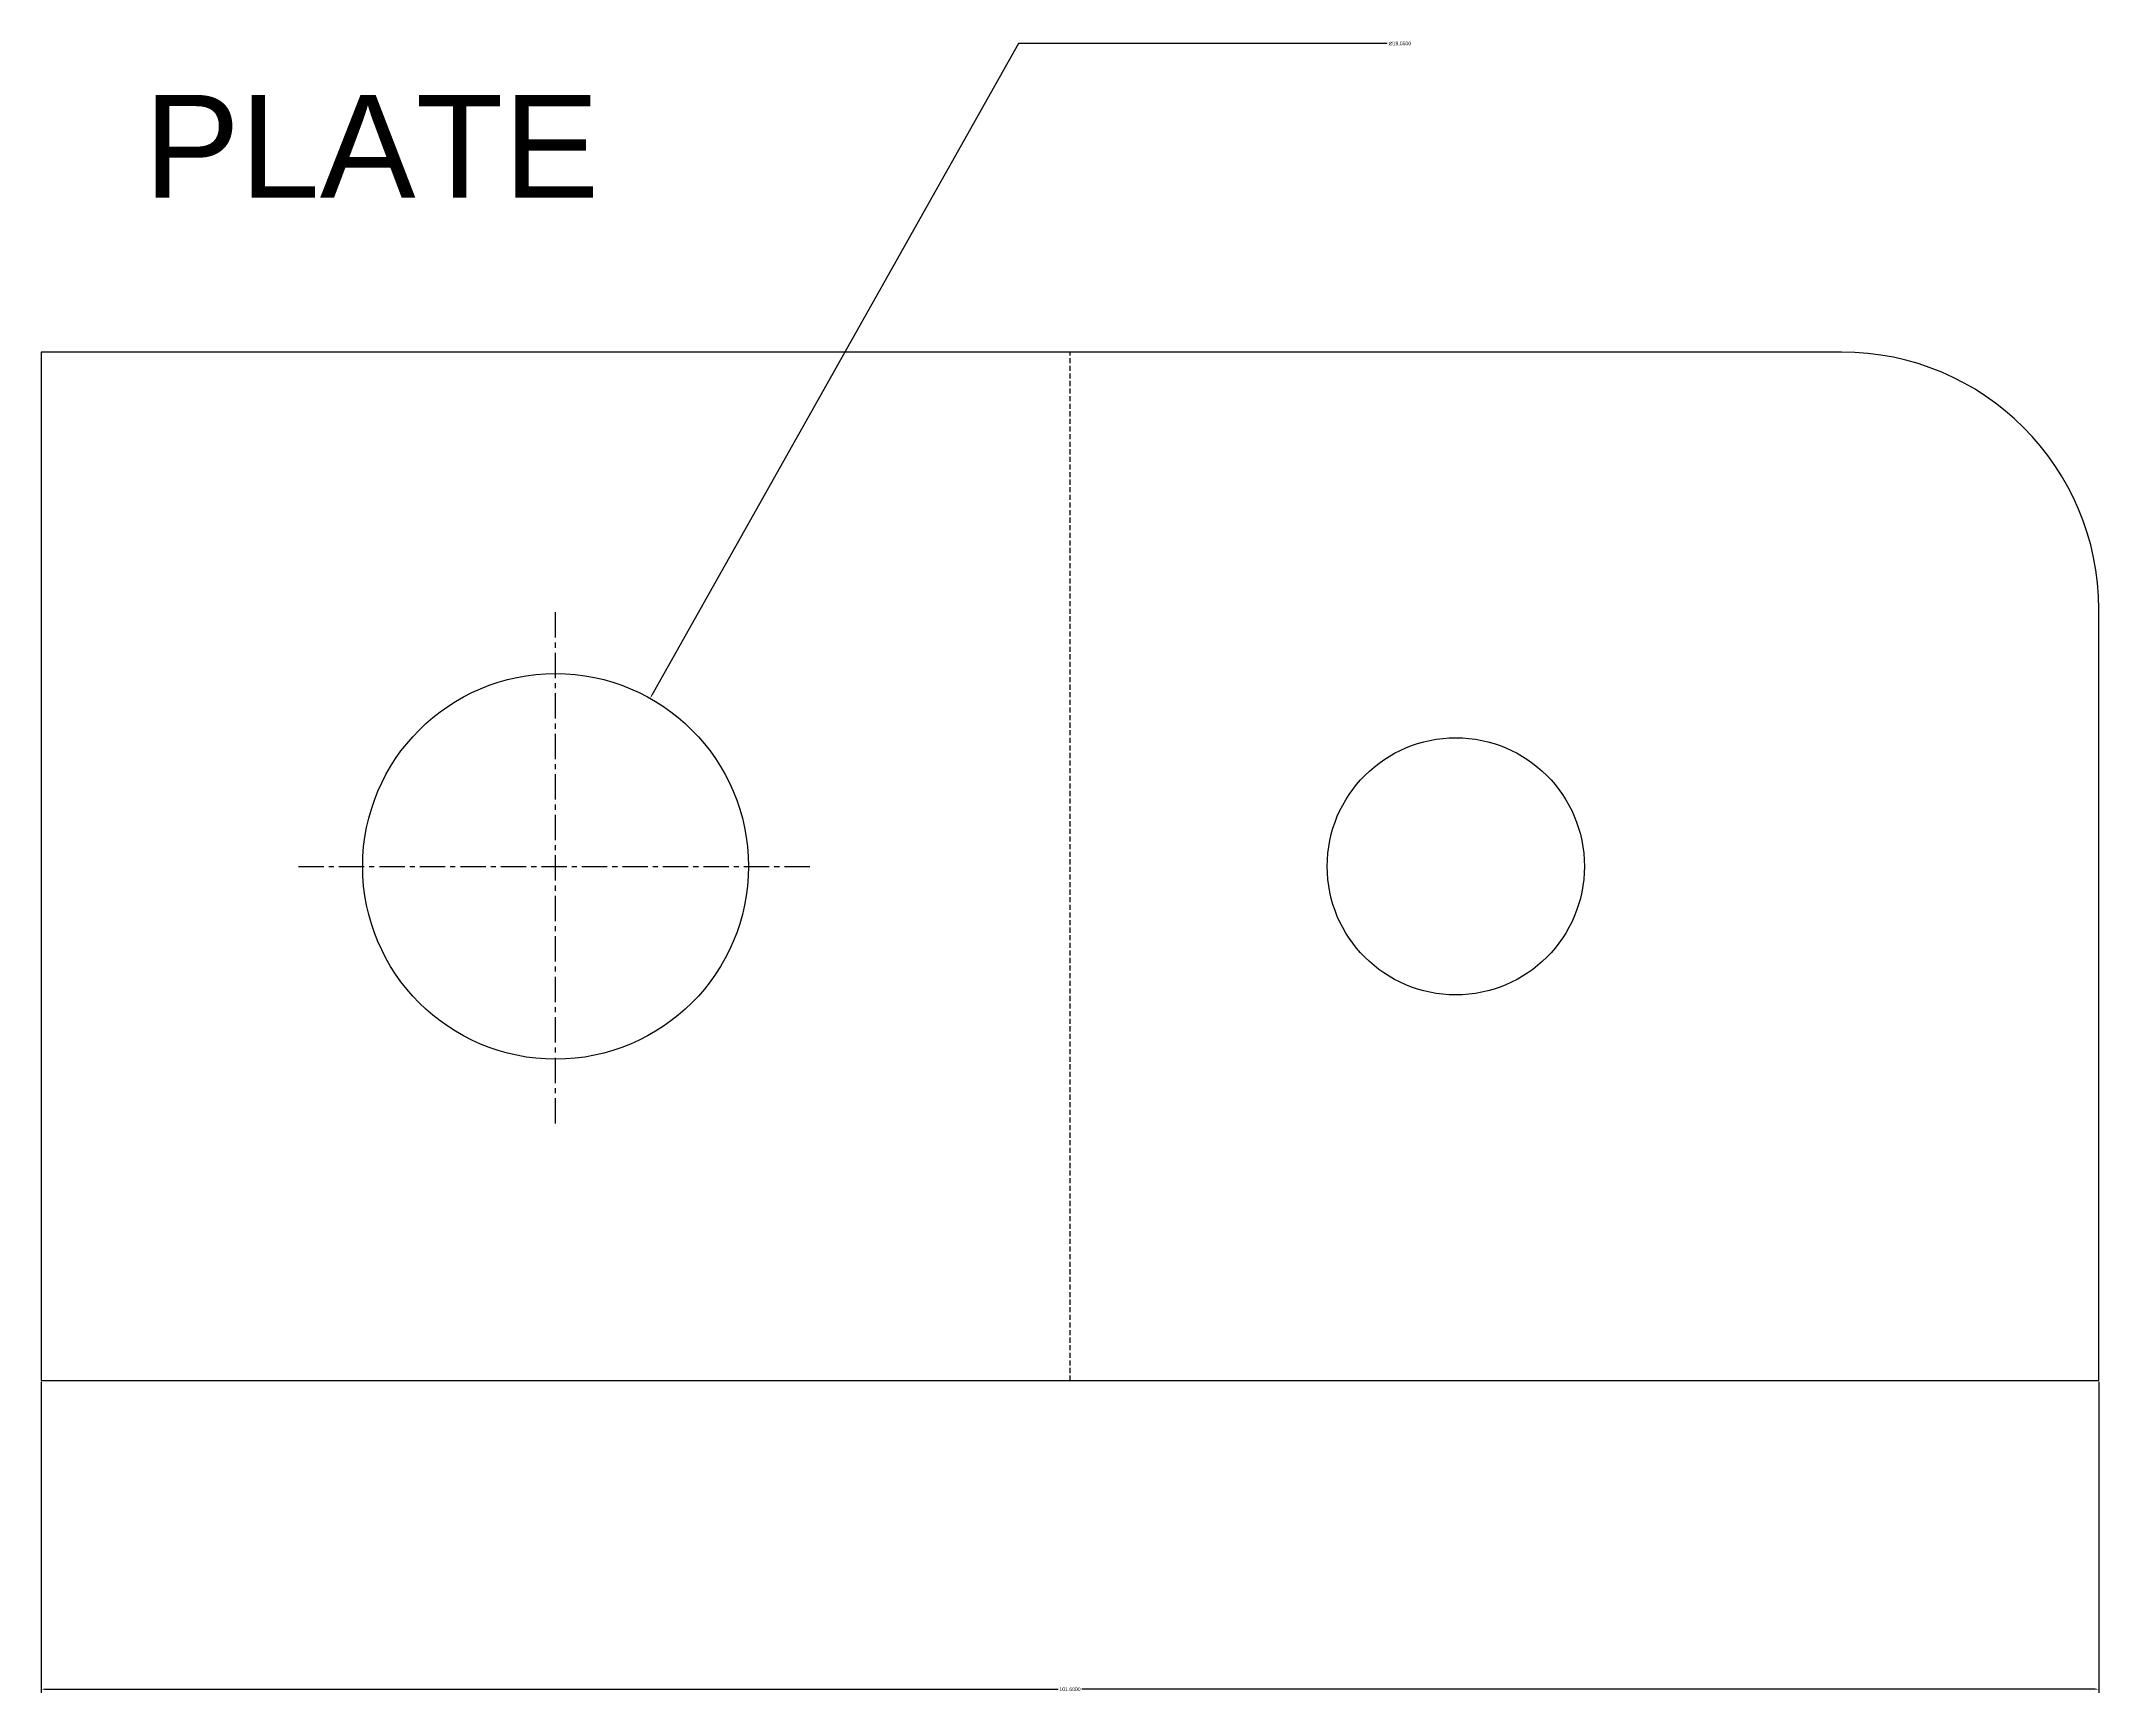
# Model space of a CAD drawing. Header units: millimetres. Extents: x 0 to 102, y -15 to 66.
import ezdxf

# ---------------------------------------------------------------- set-up
doc = ezdxf.new("R2010")
doc.units = ezdxf.units.MM
doc.header["$MEASUREMENT"] = 0
doc.linetypes.add('CENTER', pattern=[2, 1.25, -0.25, 0.25, -0.25])
doc.linetypes.add('HIDDEN', pattern=[0.375, 0.25, -0.125])
for name, color, linetype in [('CENTER', 3, 'CENTER'), ('DIM', 2, 'Continuous'), ('HIDDEN', 1, 'HIDDEN'), ('OBJECT', 7, 'Continuous')]:
    doc.layers.add(name, color=color, linetype=linetype)
doc.styles.get("Standard").update_dxf_attribs({"font": 'arial.ttf'})
doc.dimstyles.get("Standard").update_dxf_attribs({"dimtxt": 0.18, "dimasz": 0.18, "dimexe": 0.18, "dimexo": 0.0625, "dimgap": 0.09, "dimtad": 0, "dimtih": 1, "dimtoh": 1, "dimdec": 4, "dimzin": 0, "dimdsep": 46, "dimtxsty": 'Standard', "dimcen": 0.09, "dimadec": 0, "dimazin": 0, "dimtfac": 1, "dimtdec": 4, "dimtofl": 0, "dimtmove": 0, "dimatfit": 3, "dimfxl": 1, "dimtolj": 1, "dimtzin": 0, "dimarcsym": 0})

# ---------------------------------------------------------------- blocks, each defined once
blk = doc.blocks.new('*D1')
at = {"layer": 'Defpoints', "color": 0, "transparency": 16777216}
for p in [(0, 0), (101.6, 0), (101.6, -15.24)]:
    blk.add_point(p, dxfattribs=at)
at = {"layer": 'DIM', "color": 0, "lineweight": -2, "transparency": 16777216}
for p, q in [((0, -0.06), (0, -15.42)), ((101.6, -0.06), (101.6, -15.42)), ((0.18, -15.24), (50.21, -15.24)), ((101.42, -15.24), (51.39, -15.24))]:
    blk.add_line(p, q, dxfattribs=at)
at = {"layer": 'DIM', "color": 0, "transparency": 16777216}
for points in [[(0.18, -15.21), (0.18, -15.27), (0, -15.24)], [(101.42, -15.21), (101.42, -15.27), (101.6, -15.24)]]:
    blk.add_solid(points, dxfattribs=at)
at = {"layer": 'DIM', "color": 0, "transparency": 16777216, "insert": (50.8, -15.24), "char_height": 0.18, "attachment_point": 5}
blk.add_mtext('\\A1;101.6000', dxfattribs=at)
blk = doc.blocks.new('*D2')
at = {"layer": 'Defpoints', "color": 0, "transparency": 16777216}
for p in [(30.07, 33.7), (20.73, 17.1)]:
    blk.add_point(p, dxfattribs=at)
at = {"layer": 'DIM', "color": 0, "lineweight": -2, "transparency": 16777216}
for p, q in [((48.26, 66.04), (30.16, 33.86)), ((66.46, 66.04), (48.26, 66.04)), ((25.31, 25.4), (25.49, 25.4)), ((25.4, 25.31), (25.4, 25.49))]:
    blk.add_line(p, q, dxfattribs=at)
at = {"layer": 'DIM', "color": 0, "transparency": 16777216}
blk.add_solid([(30.13, 33.87), (30.18, 33.84), (30.07, 33.7)], dxfattribs=at)
at = {"layer": 'DIM', "color": 0, "transparency": 16777216, "insert": (67.09, 66.04), "char_height": 0.18, "attachment_point": 5}
blk.add_mtext('\\A1;∅19.0500', dxfattribs=at)

msp = doc.modelspace()

# ---------------------------------------------------------------- linework, layer by layer
at = {"layer": 'CENTER'}
for p, q in [((25.4, 12.7), (25.4, 38.1)), ((12.7, 25.4), (38.1, 25.4))]:
    msp.add_line(p, q, dxfattribs=at)
at = {"layer": 'HIDDEN'}
msp.add_line((50.8, 0), (50.8, 50.8), dxfattribs=at)
at = {"layer": 'OBJECT'}
for p, q in [((88.9, 50.8), (0, 50.8)), ((0, 50.8), (0, 0)), ((101.6, 0), (101.6, 38.1)), ((0, 0), (101.6, 0))]:
    msp.add_line(p, q, dxfattribs=at)
for centre, radius in [((25.4, 25.4), 9.525), ((69.85, 25.4), 6.35)]:
    msp.add_circle(centre, radius, dxfattribs=at)
msp.add_arc((88.9, 38.1), 12.7, 0, 90, dxfattribs=at)

# ---------------------------------------------------------------- texts
at = {"layer": 'DIM'}
msp.add_text('PLATE', height=5.08, dxfattribs=at).set_placement((5.08, 58.42))

# ---------------------------------------------------------------- dimensions: what is measured, and where the dimension line sits
dim = msp.add_diameter_dim_2p(p1=(20.73026, 17.09824), p2=(30.06974, 33.70176), dimstyle='Standard', dxfattribs=at)
dim.commit()
dim.dimension.update_dxf_attribs({"geometry": '*D2', "text_midpoint": (67.08753, 66.04), "dimtype": 163})
dim = msp.add_linear_dim(base=(101.6, -15.24), p1=(0, 0), p2=(101.6, 0), dimstyle='Standard', dxfattribs=at)
dim.commit()
dim.dimension.update_dxf_attribs({"geometry": '*D1', "text_midpoint": (50.8, -15.24)})

doc.saveas('drawing.dxf')
